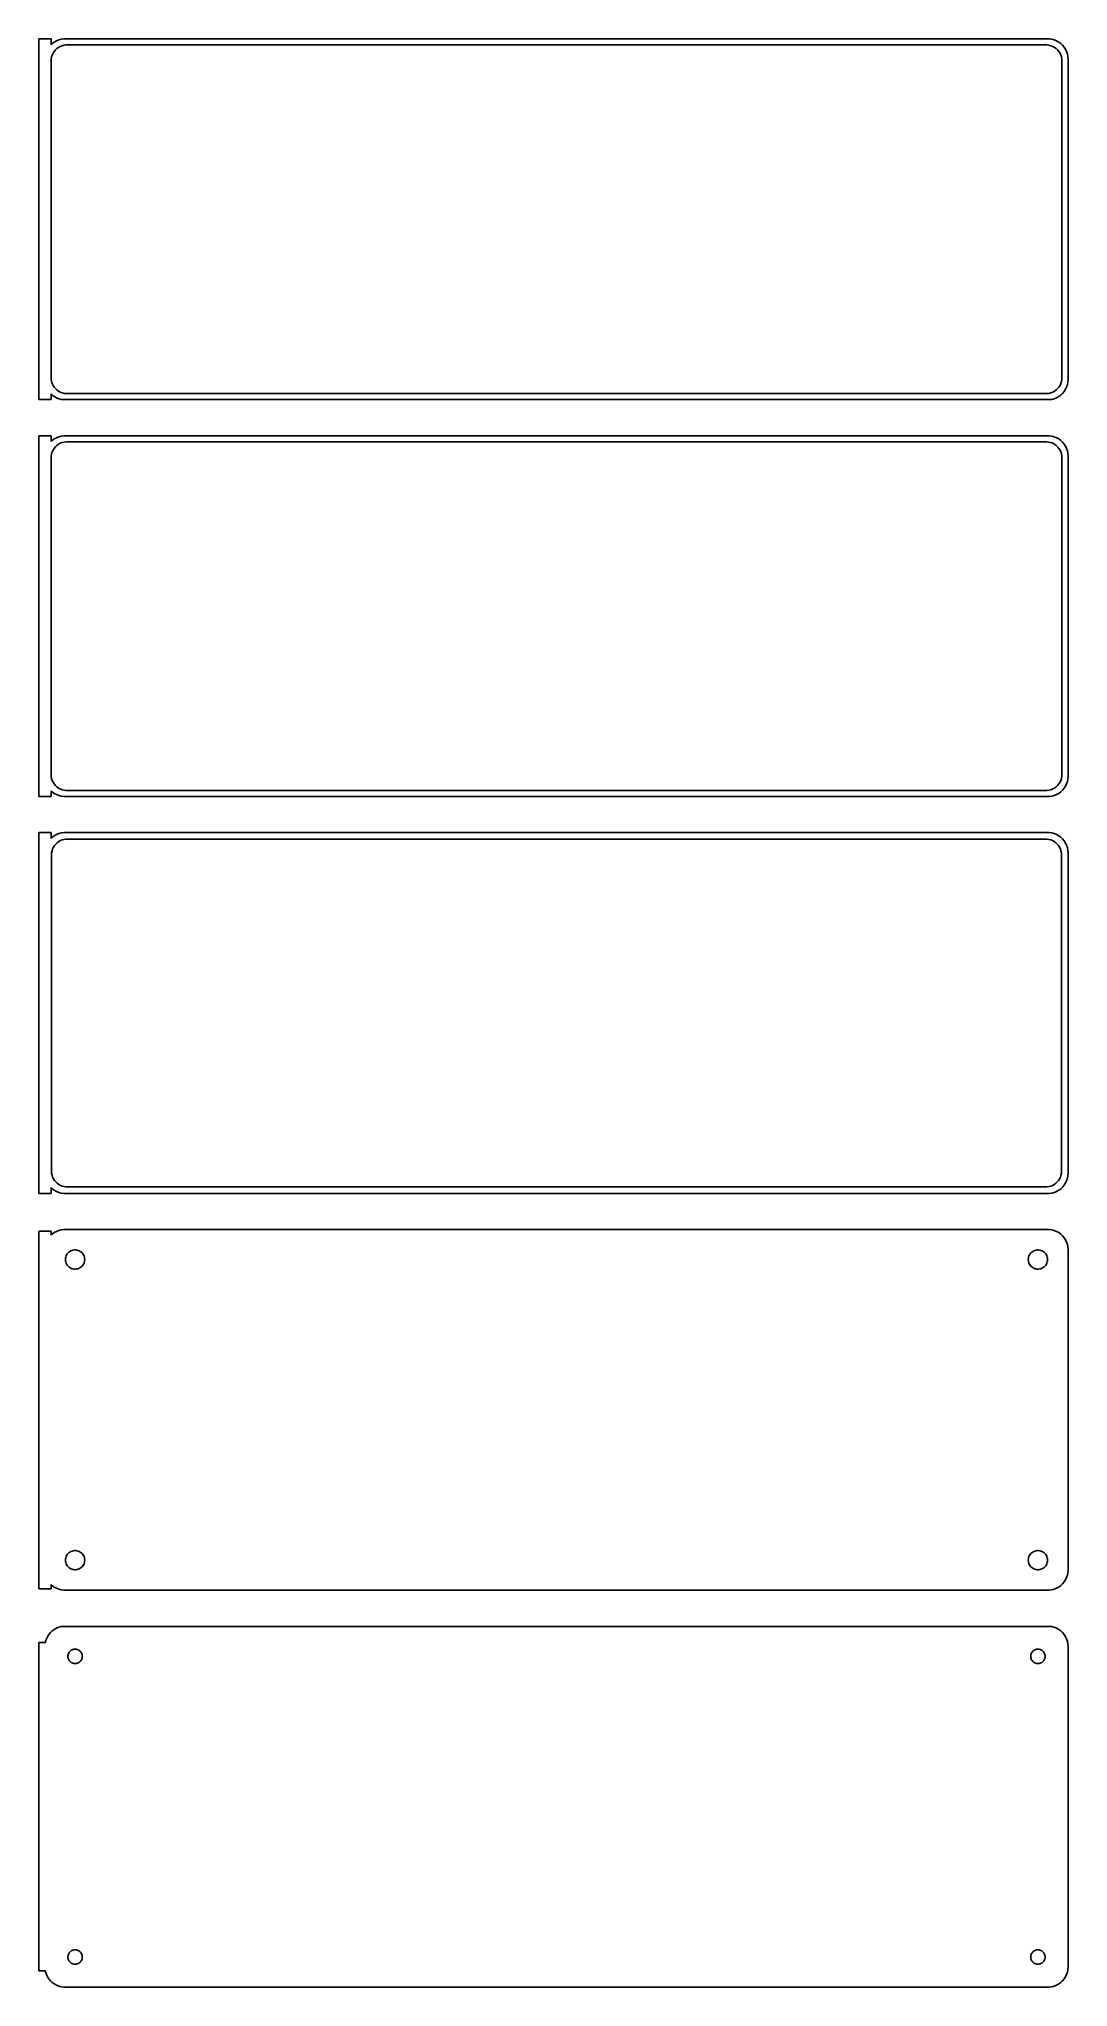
# Model space of a CAD drawing. Header units: metres. Extents: x -129 to 128, y 351 to 837.
import ezdxf

# ---------------------------------------------------------------- set-up
doc = ezdxf.new("R2010")
doc.units = ezdxf.units.M

msp = doc.modelspace()

# ---------------------------------------------------------------- linework, layer by layer
for p, q in [((-126, 836.99), (-129, 836.99)), ((-129, 836.99), (-129, 747.01)), ((-126, 835.559), (-126, 836.99)), ((-125.179, 836.222), (-125.687, 835.853)), ((-124.629, 836.524), (-125.179, 836.222)), ((-124.045, 836.755), (-124.629, 836.524)), ((-123.437, 836.911), (-124.045, 836.755)), ((-122.814, 836.99), (-123.437, 836.911)), ((122.814, 836.99), (-122.814, 836.99)), ((123.437, 836.911), (122.814, 836.99)), ((124.045, 836.755), (123.437, 836.911)), ((124.629, 836.524), (124.045, 836.755)), ((125.179, 836.222), (124.629, 836.524)), ((125.687, 835.853), (125.179, 836.222)), ((-125.687, 835.853), (-126, 835.559)), ((-126, 831.5), (-125.968, 832.001)), ((-126, 752.5), (-126, 831.5)), ((-125.968, 832.001), (-125.874, 832.495)), ((-125.874, 832.495), (-125.719, 832.972)), ((-125.719, 832.972), (-125.505, 833.427)), ((-125.505, 833.427), (-125.236, 833.851)), ((-125.236, 833.851), (-124.916, 834.238)), ((-124.916, 834.238), (-124.55, 834.582)), ((-124.55, 834.582), (-124.143, 834.877)), ((-124.143, 834.877), (-123.703, 835.119)), ((-123.703, 835.119), (-123.236, 835.304)), ((-123.236, 835.304), (-122.75, 835.429)), ((-122.75, 835.429), (-122.251, 835.492)), ((-122.251, 835.492), (122.251, 835.492)), ((122.251, 835.492), (122.75, 835.429)), ((122.75, 835.429), (123.236, 835.304)), ((123.236, 835.304), (123.703, 835.119)), ((123.703, 835.119), (124.143, 834.877)), ((124.143, 834.877), (124.55, 834.582)), ((124.55, 834.582), (124.916, 834.238)), ((124.916, 834.238), (125.236, 833.851)), ((125.236, 833.851), (125.505, 833.427)), ((125.505, 833.427), (125.719, 832.972)), ((126.145, 835.423), (125.687, 835.853)), ((125.719, 832.972), (125.874, 832.495)), ((125.874, 832.495), (125.968, 832.001)), ((125.968, 832.001), (126, 831.5)), ((126, 831.5), (126, 752.5)), ((126.545, 834.939), (126.145, 835.423)), ((126.882, 834.409), (126.545, 834.939)), ((127.149, 833.841), (126.882, 834.409)), ((127.343, 833.243), (127.149, 833.841)), ((127.461, 832.627), (127.343, 833.243)), ((127.5, 832), (127.461, 832.627)), ((127.5, 752), (127.5, 832)), ((-125.968, 751.999), (-126, 752.5)), ((-126, 748.441), (-125.687, 748.147)), ((-126, 747.01), (-126, 748.441)), ((-125.874, 751.505), (-125.968, 751.999)), ((-125.719, 751.028), (-125.874, 751.505)), ((-125.505, 750.573), (-125.719, 751.028)), ((-125.236, 750.149), (-125.505, 750.573)), ((-124.916, 749.762), (-125.236, 750.149)), ((-124.55, 749.418), (-124.916, 749.762)), ((-124.143, 749.123), (-124.55, 749.418)), ((-123.703, 748.881), (-124.143, 749.123)), ((-123.236, 748.696), (-123.703, 748.881)), ((-122.75, 748.571), (-123.236, 748.696)), ((-122.251, 748.508), (-122.75, 748.571)), ((122.251, 748.508), (-122.251, 748.508)), ((122.75, 748.571), (122.251, 748.508)), ((123.236, 748.696), (122.75, 748.571)), ((123.703, 748.881), (123.236, 748.696)), ((124.143, 749.123), (123.703, 748.881)), ((124.55, 749.418), (124.143, 749.123)), ((124.916, 749.762), (124.55, 749.418)), ((125.236, 750.149), (124.916, 749.762)), ((125.505, 750.573), (125.236, 750.149)), ((125.719, 751.028), (125.505, 750.573)), ((125.687, 748.147), (126.145, 748.577)), ((125.874, 751.505), (125.719, 751.028)), ((125.968, 751.999), (125.874, 751.505)), ((126, 752.5), (125.968, 751.999)), ((126.145, 748.577), (126.545, 749.061)), ((126.545, 749.061), (126.882, 749.591)), ((126.882, 749.591), (127.149, 750.159)), ((127.149, 750.159), (127.343, 750.757)), ((127.343, 750.757), (127.461, 751.373)), ((127.461, 751.373), (127.5, 752)), ((-129, 747.01), (-126, 747.01)), ((-125.687, 748.147), (-125.179, 747.778)), ((-125.179, 747.778), (-124.629, 747.476)), ((-124.629, 747.476), (-124.045, 747.245)), ((-124.045, 747.245), (-123.437, 747.089)), ((-123.437, 747.089), (-122.814, 747.01)), ((-122.814, 747.01), (122.814, 747.01)), ((122.814, 747.01), (123.437, 747.089)), ((123.437, 747.089), (124.045, 747.245)), ((124.045, 747.245), (124.629, 747.476)), ((124.629, 747.476), (125.179, 747.778)), ((125.179, 747.778), (125.687, 748.147)), ((-126, 737.99), (-129, 737.99)), ((-129, 737.99), (-129, 648.01)), ((-126, 736.559), (-126, 737.99)), ((-125.687, 736.853), (-126, 736.559)), ((-125.874, 733.495), (-125.719, 733.972)), ((-125.719, 733.972), (-125.505, 734.427)), ((-125.179, 737.222), (-125.687, 736.853)), ((-125.505, 734.427), (-125.236, 734.851)), ((-125.236, 734.851), (-124.916, 735.238)), ((-124.629, 737.524), (-125.179, 737.222)), ((-124.916, 735.238), (-124.55, 735.582)), ((-124.045, 737.755), (-124.629, 737.524)), ((-124.55, 735.582), (-124.143, 735.877)), ((-124.143, 735.877), (-123.703, 736.119)), ((-123.437, 737.911), (-124.045, 737.755)), ((-123.703, 736.119), (-123.236, 736.304)), ((-122.814, 737.99), (-123.437, 737.911)), ((-123.236, 736.304), (-122.75, 736.429)), ((122.814, 737.99), (-122.814, 737.99)), ((-122.75, 736.429), (-122.251, 736.492)), ((-122.251, 736.492), (122.251, 736.492)), ((122.251, 736.492), (122.75, 736.429)), ((122.75, 736.429), (123.236, 736.304)), ((123.437, 737.911), (122.814, 737.99)), ((123.236, 736.304), (123.703, 736.119)), ((124.045, 737.755), (123.437, 737.911)), ((123.703, 736.119), (124.143, 735.877)), ((124.629, 737.524), (124.045, 737.755)), ((124.143, 735.877), (124.55, 735.582)), ((124.55, 735.582), (124.916, 735.238)), ((125.179, 737.222), (124.629, 737.524)), ((124.916, 735.238), (125.236, 734.851)), ((125.687, 736.853), (125.179, 737.222)), ((125.236, 734.851), (125.505, 734.427)), ((125.505, 734.427), (125.719, 733.972)), ((126.145, 736.423), (125.687, 736.853)), ((125.719, 733.972), (125.874, 733.495)), ((126.545, 735.939), (126.145, 736.423)), ((126.882, 735.409), (126.545, 735.939)), ((127.149, 734.841), (126.882, 735.409)), ((127.343, 734.243), (127.149, 734.841)), ((127.461, 733.627), (127.343, 734.243)), ((-126, 732.5), (-125.968, 733.001)), ((-126, 653.5), (-126, 732.5)), ((-125.968, 733.001), (-125.874, 733.495)), ((125.874, 733.495), (125.968, 733.001)), ((125.968, 733.001), (126, 732.5)), ((126, 732.5), (126, 653.5)), ((127.5, 733), (127.461, 733.627)), ((127.5, 653), (127.5, 733)), ((-125.968, 652.999), (-126, 653.5)), ((-125.874, 652.505), (-125.968, 652.999)), ((-125.719, 652.028), (-125.874, 652.505)), ((-125.505, 651.573), (-125.719, 652.028)), ((-125.236, 651.149), (-125.505, 651.573)), ((125.505, 651.573), (125.236, 651.149)), ((125.719, 652.028), (125.505, 651.573)), ((125.874, 652.505), (125.719, 652.028)), ((125.968, 652.999), (125.874, 652.505)), ((126, 653.5), (125.968, 652.999)), ((127.149, 651.159), (127.343, 651.757)), ((127.343, 651.757), (127.461, 652.373)), ((127.461, 652.373), (127.5, 653)), ((-129, 648.01), (-126, 648.01)), ((-126, 649.441), (-125.687, 649.147)), ((-126, 648.01), (-126, 649.441)), ((-125.687, 649.147), (-125.179, 648.778)), ((-124.916, 650.762), (-125.236, 651.149)), ((-125.179, 648.778), (-124.629, 648.476)), ((-124.55, 650.418), (-124.916, 650.762)), ((-124.629, 648.476), (-124.045, 648.245)), ((-124.143, 650.123), (-124.55, 650.418)), ((-123.703, 649.881), (-124.143, 650.123)), ((-124.045, 648.245), (-123.437, 648.089)), ((-123.236, 649.696), (-123.703, 649.881)), ((-123.437, 648.089), (-122.814, 648.01)), ((-122.75, 649.571), (-123.236, 649.696)), ((-122.814, 648.01), (122.814, 648.01)), ((-122.251, 649.508), (-122.75, 649.571)), ((122.251, 649.508), (-122.251, 649.508)), ((122.75, 649.571), (122.251, 649.508)), ((123.236, 649.696), (122.75, 649.571)), ((122.814, 648.01), (123.437, 648.089)), ((123.703, 649.881), (123.236, 649.696)), ((123.437, 648.089), (124.045, 648.245)), ((124.143, 650.123), (123.703, 649.881)), ((124.045, 648.245), (124.629, 648.476)), ((124.55, 650.418), (124.143, 650.123)), ((124.916, 650.762), (124.55, 650.418)), ((124.629, 648.476), (125.179, 648.778)), ((125.236, 651.149), (124.916, 650.762)), ((125.179, 648.778), (125.687, 649.147)), ((125.687, 649.147), (126.145, 649.577)), ((126.145, 649.577), (126.545, 650.061)), ((126.545, 650.061), (126.882, 650.591)), ((126.882, 650.591), (127.149, 651.159)), ((-126, 638.99), (-129, 638.99)), ((-129, 638.99), (-129, 549.01)), ((-126, 637.559), (-126, 638.99)), ((-125.687, 637.853), (-126, 637.559)), ((-125.179, 638.222), (-125.687, 637.853)), ((-124.629, 638.524), (-125.179, 638.222)), ((-124.045, 638.755), (-124.629, 638.524)), ((-124.469, 636.484), (-124.075, 636.77)), ((-124.075, 636.77), (-123.649, 637.004)), ((-123.437, 638.911), (-124.045, 638.755)), ((-123.649, 637.004), (-123.197, 637.183)), ((-122.814, 638.99), (-123.437, 638.911)), ((-123.197, 637.183), (-122.726, 637.304)), ((122.814, 638.99), (-122.814, 638.99)), ((-122.726, 637.304), (-122.243, 637.365)), ((-122.243, 637.365), (122.243, 637.365)), ((122.243, 637.365), (122.726, 637.304)), ((122.726, 637.304), (123.197, 637.183)), ((123.437, 638.911), (122.814, 638.99)), ((123.197, 637.183), (123.649, 637.004)), ((124.045, 638.755), (123.437, 638.911)), ((123.649, 637.004), (124.075, 636.77)), ((124.629, 638.524), (124.045, 638.755)), ((124.075, 636.77), (124.469, 636.484)), ((125.179, 638.222), (124.629, 638.524)), ((125.687, 637.853), (125.179, 638.222)), ((126.145, 637.423), (125.687, 637.853)), ((126.545, 636.939), (126.145, 637.423)), ((126.882, 636.409), (126.545, 636.939)), ((-125.873, 633.5), (-125.842, 633.985)), ((-125.873, 554.5), (-125.873, 633.5)), ((-125.842, 633.985), (-125.751, 634.463)), ((-125.751, 634.463), (-125.601, 634.926)), ((-125.601, 634.926), (-125.394, 635.366)), ((-125.394, 635.366), (-125.133, 635.776)), ((-125.133, 635.776), (-124.823, 636.151)), ((-124.823, 636.151), (-124.469, 636.484)), ((124.469, 636.484), (124.823, 636.151)), ((124.823, 636.151), (125.133, 635.776)), ((125.133, 635.776), (125.394, 635.366)), ((125.394, 635.366), (125.601, 634.926)), ((125.601, 634.926), (125.751, 634.463)), ((125.751, 634.463), (125.842, 633.985)), ((125.842, 633.985), (125.873, 633.5)), ((125.873, 633.5), (125.873, 554.5)), ((127.149, 635.841), (126.882, 636.409)), ((127.343, 635.243), (127.149, 635.841)), ((127.461, 634.627), (127.343, 635.243)), ((127.5, 634), (127.461, 634.627)), ((127.5, 554), (127.5, 634)), ((-125.842, 554.015), (-125.873, 554.5)), ((125.873, 554.5), (125.842, 554.015)), ((-126, 550.441), (-125.687, 550.147)), ((-126, 549.01), (-126, 550.441)), ((-125.751, 553.537), (-125.842, 554.015)), ((-125.601, 553.074), (-125.751, 553.537)), ((-125.687, 550.147), (-125.179, 549.778)), ((-125.394, 552.634), (-125.601, 553.074)), ((-125.133, 552.224), (-125.394, 552.634)), ((-125.179, 549.778), (-124.629, 549.476)), ((-124.823, 551.849), (-125.133, 552.224)), ((-124.469, 551.516), (-124.823, 551.849)), ((-124.629, 549.476), (-124.045, 549.245)), ((-124.075, 551.23), (-124.469, 551.516)), ((-123.649, 550.996), (-124.075, 551.23)), ((-124.045, 549.245), (-123.437, 549.089)), ((-123.197, 550.817), (-123.649, 550.996)), ((-122.726, 550.696), (-123.197, 550.817)), ((-122.243, 550.635), (-122.726, 550.696)), ((122.243, 550.635), (-122.243, 550.635)), ((122.726, 550.696), (122.243, 550.635)), ((123.197, 550.817), (122.726, 550.696)), ((123.649, 550.996), (123.197, 550.817)), ((123.437, 549.089), (124.045, 549.245)), ((124.075, 551.23), (123.649, 550.996)), ((124.045, 549.245), (124.629, 549.476)), ((124.469, 551.516), (124.075, 551.23)), ((124.823, 551.849), (124.469, 551.516)), ((124.629, 549.476), (125.179, 549.778)), ((125.133, 552.224), (124.823, 551.849)), ((125.394, 552.634), (125.133, 552.224)), ((125.179, 549.778), (125.687, 550.147)), ((125.601, 553.074), (125.394, 552.634)), ((125.751, 553.537), (125.601, 553.074)), ((125.687, 550.147), (126.145, 550.577)), ((125.842, 554.015), (125.751, 553.537)), ((126.145, 550.577), (126.545, 551.061)), ((126.545, 551.061), (126.882, 551.591)), ((126.882, 551.591), (127.149, 552.159)), ((127.149, 552.159), (127.343, 552.757)), ((127.343, 552.757), (127.461, 553.373)), ((127.461, 553.373), (127.5, 554)), ((-129, 549.01), (-126, 549.01)), ((-123.437, 549.089), (-122.814, 549.01)), ((-122.814, 549.01), (122.814, 549.01)), ((122.814, 549.01), (123.437, 549.089)), ((-126, 539.615), (-129, 539.615)), ((-129, 539.615), (-129, 450.385)), ((-126, 538.559), (-126, 539.615)), ((-124.629, 539.524), (-125.179, 539.222)), ((-124.045, 539.755), (-124.629, 539.524)), ((-123.437, 539.911), (-124.045, 539.755)), ((-122.814, 539.99), (-123.437, 539.911)), ((122.814, 539.99), (-122.814, 539.99)), ((123.437, 539.911), (122.814, 539.99)), ((124.045, 539.755), (123.437, 539.911)), ((124.629, 539.524), (124.045, 539.755)), ((125.179, 539.222), (124.629, 539.524)), ((-125.687, 538.853), (-126, 538.559)), ((-125.179, 539.222), (-125.687, 538.853)), ((-121.286, 534.526), (-121.022, 534.672)), ((-121.022, 534.672), (-120.742, 534.783)), ((-120.742, 534.783), (-120.45, 534.857)), ((-120.45, 534.857), (-120.151, 534.895)), ((-120.151, 534.895), (-119.849, 534.895)), ((-119.849, 534.895), (-119.55, 534.857)), ((-119.55, 534.857), (-119.258, 534.783)), ((-119.258, 534.783), (-118.978, 534.672)), ((-118.978, 534.672), (-118.714, 534.526)), ((118.714, 534.526), (118.978, 534.672)), ((118.978, 534.672), (119.258, 534.783)), ((119.258, 534.783), (119.55, 534.857)), ((119.55, 534.857), (119.849, 534.895)), ((119.849, 534.895), (120.151, 534.895)), ((120.151, 534.895), (120.45, 534.857)), ((120.45, 534.857), (120.742, 534.783)), ((120.742, 534.783), (121.022, 534.672)), ((121.022, 534.672), (121.286, 534.526)), ((125.687, 538.853), (125.179, 539.222)), ((126.145, 538.423), (125.687, 538.853)), ((126.545, 537.939), (126.145, 538.423)), ((126.882, 537.409), (126.545, 537.939)), ((127.149, 536.841), (126.882, 537.409)), ((127.343, 536.243), (127.149, 536.841)), ((127.461, 535.627), (127.343, 536.243)), ((127.5, 535), (127.461, 535.627)), ((127.5, 455), (127.5, 535)), ((-122.4, 532.5), (-122.381, 532.801)), ((-122.381, 532.199), (-122.4, 532.5)), ((-122.381, 532.801), (-122.325, 533.097)), ((-122.325, 531.903), (-122.381, 532.199)), ((-122.325, 533.097), (-122.231, 533.383)), ((-122.231, 531.617), (-122.325, 531.903)), ((-122.231, 533.383), (-122.103, 533.656)), ((-122.103, 531.344), (-122.231, 531.617)), ((-122.103, 533.656), (-121.942, 533.911)), ((-121.942, 531.089), (-122.103, 531.344)), ((-121.942, 533.911), (-121.75, 534.143)), ((-121.75, 530.857), (-121.942, 531.089)), ((-121.75, 534.143), (-121.53, 534.349)), ((-121.53, 530.651), (-121.75, 530.857)), ((-121.53, 534.349), (-121.286, 534.526)), ((-121.286, 530.474), (-121.53, 530.651)), ((-121.022, 530.328), (-121.286, 530.474)), ((-120.742, 530.217), (-121.022, 530.328)), ((-120.45, 530.143), (-120.742, 530.217)), ((-120.151, 530.105), (-120.45, 530.143)), ((-119.849, 530.105), (-120.151, 530.105)), ((-119.55, 530.143), (-119.849, 530.105)), ((-119.258, 530.217), (-119.55, 530.143)), ((-118.978, 530.328), (-119.258, 530.217)), ((-118.714, 530.474), (-118.978, 530.328)), ((-118.714, 534.526), (-118.47, 534.349)), ((-118.47, 530.651), (-118.714, 530.474)), ((-118.47, 534.349), (-118.25, 534.143)), ((-118.25, 530.857), (-118.47, 530.651)), ((-118.25, 534.143), (-118.058, 533.911)), ((-118.058, 531.089), (-118.25, 530.857)), ((-118.058, 533.911), (-117.897, 533.656)), ((-117.897, 531.344), (-118.058, 531.089)), ((-117.897, 533.656), (-117.769, 533.383)), ((-117.769, 531.617), (-117.897, 531.344)), ((-117.769, 533.383), (-117.675, 533.097)), ((-117.675, 531.903), (-117.769, 531.617)), ((-117.675, 533.097), (-117.619, 532.801)), ((-117.619, 532.199), (-117.675, 531.903)), ((-117.619, 532.801), (-117.6, 532.5)), ((-117.6, 532.5), (-117.619, 532.199)), ((117.6, 532.5), (117.619, 532.801)), ((117.619, 532.199), (117.6, 532.5)), ((117.619, 532.801), (117.675, 533.097)), ((117.675, 531.903), (117.619, 532.199)), ((117.675, 533.097), (117.769, 533.383)), ((117.769, 531.617), (117.675, 531.903)), ((117.769, 533.383), (117.897, 533.656)), ((117.897, 531.344), (117.769, 531.617)), ((117.897, 533.656), (118.058, 533.911)), ((118.058, 531.089), (117.897, 531.344)), ((118.058, 533.911), (118.25, 534.143)), ((118.25, 530.857), (118.058, 531.089)), ((118.25, 534.143), (118.47, 534.349)), ((118.47, 530.651), (118.25, 530.857)), ((118.47, 534.349), (118.714, 534.526)), ((118.714, 530.474), (118.47, 530.651)), ((118.978, 530.328), (118.714, 530.474)), ((119.258, 530.217), (118.978, 530.328)), ((119.55, 530.143), (119.258, 530.217)), ((119.849, 530.105), (119.55, 530.143)), ((120.151, 530.105), (119.849, 530.105)), ((120.45, 530.143), (120.151, 530.105)), ((120.742, 530.217), (120.45, 530.143)), ((121.022, 530.328), (120.742, 530.217)), ((121.286, 530.474), (121.022, 530.328)), ((121.286, 534.526), (121.53, 534.349)), ((121.53, 530.651), (121.286, 530.474)), ((121.53, 534.349), (121.75, 534.143)), ((121.75, 530.857), (121.53, 530.651)), ((121.75, 534.143), (121.942, 533.911)), ((121.942, 531.089), (121.75, 530.857)), ((121.942, 533.911), (122.103, 533.656)), ((122.103, 531.344), (121.942, 531.089)), ((122.103, 533.656), (122.231, 533.383)), ((122.231, 531.617), (122.103, 531.344)), ((122.231, 533.383), (122.325, 533.097)), ((122.325, 531.903), (122.231, 531.617)), ((122.325, 533.097), (122.381, 532.801)), ((122.381, 532.199), (122.325, 531.903)), ((122.381, 532.801), (122.4, 532.5)), ((122.4, 532.5), (122.381, 532.199)), ((-122.4, 457.5), (-122.381, 457.801)), ((-122.381, 457.199), (-122.4, 457.5)), ((-122.381, 457.801), (-122.325, 458.097)), ((-122.325, 456.903), (-122.381, 457.199)), ((-122.325, 458.097), (-122.231, 458.383)), ((-122.231, 456.617), (-122.325, 456.903)), ((-122.231, 458.383), (-122.103, 458.656)), ((-122.103, 458.656), (-121.942, 458.911)), ((-121.942, 458.911), (-121.75, 459.143)), ((-121.75, 459.143), (-121.53, 459.349)), ((-121.53, 459.349), (-121.286, 459.526)), ((-121.286, 459.526), (-121.022, 459.672)), ((-121.022, 459.672), (-120.742, 459.783)), ((-120.742, 459.783), (-120.45, 459.857)), ((-120.45, 459.857), (-120.151, 459.895)), ((-120.151, 459.895), (-119.849, 459.895)), ((-119.849, 459.895), (-119.55, 459.857)), ((-119.55, 459.857), (-119.258, 459.783)), ((-119.258, 459.783), (-118.978, 459.672)), ((-118.978, 459.672), (-118.714, 459.526)), ((-118.714, 459.526), (-118.47, 459.349)), ((-118.47, 459.349), (-118.25, 459.143)), ((-118.25, 459.143), (-118.058, 458.911)), ((-118.058, 458.911), (-117.897, 458.656)), ((-117.897, 458.656), (-117.769, 458.383)), ((-117.769, 458.383), (-117.675, 458.097)), ((-117.675, 456.903), (-117.769, 456.617)), ((-117.675, 458.097), (-117.619, 457.801)), ((-117.619, 457.199), (-117.675, 456.903)), ((-117.619, 457.801), (-117.6, 457.5)), ((-117.6, 457.5), (-117.619, 457.199)), ((117.6, 457.5), (117.619, 457.801)), ((117.619, 457.199), (117.6, 457.5)), ((117.619, 457.801), (117.675, 458.097)), ((117.675, 456.903), (117.619, 457.199)), ((117.675, 458.097), (117.769, 458.383)), ((117.769, 456.617), (117.675, 456.903)), ((117.769, 458.383), (117.897, 458.656)), ((117.897, 458.656), (118.058, 458.911)), ((118.058, 458.911), (118.25, 459.143)), ((118.25, 459.143), (118.47, 459.349)), ((118.47, 459.349), (118.714, 459.526)), ((118.714, 459.526), (118.978, 459.672)), ((118.978, 459.672), (119.258, 459.783)), ((119.258, 459.783), (119.55, 459.857)), ((119.55, 459.857), (119.849, 459.895)), ((119.849, 459.895), (120.151, 459.895)), ((120.151, 459.895), (120.45, 459.857)), ((120.45, 459.857), (120.742, 459.783)), ((120.742, 459.783), (121.022, 459.672)), ((121.022, 459.672), (121.286, 459.526)), ((121.286, 459.526), (121.53, 459.349)), ((121.53, 459.349), (121.75, 459.143)), ((121.75, 459.143), (121.942, 458.911)), ((121.942, 458.911), (122.103, 458.656)), ((122.103, 458.656), (122.231, 458.383)), ((122.231, 458.383), (122.325, 458.097)), ((122.325, 456.903), (122.231, 456.617)), ((122.325, 458.097), (122.381, 457.801)), ((122.381, 457.199), (122.325, 456.903)), ((122.381, 457.801), (122.4, 457.5)), ((122.4, 457.5), (122.381, 457.199)), ((-122.103, 456.344), (-122.231, 456.617)), ((-121.942, 456.089), (-122.103, 456.344)), ((-121.75, 455.857), (-121.942, 456.089)), ((-121.53, 455.651), (-121.75, 455.857)), ((-121.286, 455.474), (-121.53, 455.651)), ((-121.022, 455.328), (-121.286, 455.474)), ((-120.742, 455.217), (-121.022, 455.328)), ((-120.45, 455.143), (-120.742, 455.217)), ((-120.151, 455.105), (-120.45, 455.143)), ((-119.849, 455.105), (-120.151, 455.105)), ((-119.55, 455.143), (-119.849, 455.105)), ((-119.258, 455.217), (-119.55, 455.143)), ((-118.978, 455.328), (-119.258, 455.217)), ((-118.714, 455.474), (-118.978, 455.328)), ((-118.47, 455.651), (-118.714, 455.474)), ((-118.25, 455.857), (-118.47, 455.651)), ((-118.058, 456.089), (-118.25, 455.857)), ((-117.897, 456.344), (-118.058, 456.089)), ((-117.769, 456.617), (-117.897, 456.344)), ((117.897, 456.344), (117.769, 456.617)), ((118.058, 456.089), (117.897, 456.344)), ((118.25, 455.857), (118.058, 456.089)), ((118.47, 455.651), (118.25, 455.857)), ((118.714, 455.474), (118.47, 455.651)), ((118.978, 455.328), (118.714, 455.474)), ((119.258, 455.217), (118.978, 455.328)), ((119.55, 455.143), (119.258, 455.217)), ((119.849, 455.105), (119.55, 455.143)), ((120.151, 455.105), (119.849, 455.105)), ((120.45, 455.143), (120.151, 455.105)), ((120.742, 455.217), (120.45, 455.143)), ((121.022, 455.328), (120.742, 455.217)), ((121.286, 455.474), (121.022, 455.328)), ((121.53, 455.651), (121.286, 455.474)), ((121.75, 455.857), (121.53, 455.651)), ((121.942, 456.089), (121.75, 455.857)), ((122.103, 456.344), (121.942, 456.089)), ((122.231, 456.617), (122.103, 456.344)), ((126.145, 451.577), (126.545, 452.061)), ((126.545, 452.061), (126.882, 452.591)), ((126.882, 452.591), (127.149, 453.159)), ((127.149, 453.159), (127.343, 453.757)), ((127.343, 453.757), (127.461, 454.373)), ((127.461, 454.373), (127.5, 455)), ((-129, 450.385), (-126, 450.385)), ((-126, 450.385), (-126, 451.441)), ((-126, 451.441), (-125.687, 451.147)), ((-125.687, 451.147), (-125.179, 450.778)), ((-125.179, 450.778), (-124.629, 450.476)), ((-124.629, 450.476), (-124.045, 450.245)), ((-124.045, 450.245), (-123.437, 450.089)), ((-123.437, 450.089), (-122.814, 450.01)), ((-122.814, 450.01), (122.814, 450.01)), ((122.814, 450.01), (123.437, 450.089)), ((123.437, 450.089), (124.045, 450.245)), ((124.045, 450.245), (124.629, 450.476)), ((124.629, 450.476), (125.179, 450.778)), ((125.179, 450.778), (125.687, 451.147)), ((125.687, 451.147), (126.145, 451.577)), ((-127.149, 437.841), (-127.343, 437.243)), ((-126.882, 438.409), (-127.149, 437.841)), ((-126.545, 438.939), (-126.882, 438.409)), ((-126.145, 439.423), (-126.545, 438.939)), ((-125.687, 439.853), (-126.145, 439.423)), ((-125.179, 440.222), (-125.687, 439.853)), ((-124.629, 440.524), (-125.179, 440.222)), ((-124.045, 440.755), (-124.629, 440.524)), ((-123.437, 440.911), (-124.045, 440.755)), ((-122.814, 440.99), (-123.437, 440.911)), ((122.814, 440.99), (-122.814, 440.99)), ((123.437, 440.911), (122.814, 440.99)), ((124.045, 440.755), (123.437, 440.911)), ((124.629, 440.524), (124.045, 440.755)), ((125.179, 440.222), (124.629, 440.524)), ((125.687, 439.853), (125.179, 440.222)), ((126.145, 439.423), (125.687, 439.853)), ((126.545, 438.939), (126.145, 439.423)), ((126.882, 438.409), (126.545, 438.939)), ((127.149, 437.841), (126.882, 438.409)), ((127.343, 437.243), (127.149, 437.841)), ((-127.4, 436.944), (-129, 436.944)), ((-129, 436.944), (-129, 355.056)), ((-127.343, 437.243), (-127.4, 436.944)), ((-121.8, 433.5), (-121.786, 433.726)), ((-121.786, 433.274), (-121.8, 433.5)), ((-121.786, 433.726), (-121.743, 433.948)), ((-121.743, 433.052), (-121.786, 433.274)), ((-121.743, 433.948), (-121.674, 434.163)), ((-121.674, 432.837), (-121.743, 433.052)), ((-121.674, 434.163), (-121.577, 434.367)), ((-121.577, 432.633), (-121.674, 432.837)), ((-121.577, 434.367), (-121.456, 434.558)), ((-121.456, 432.442), (-121.577, 432.633)), ((-121.456, 434.558), (-121.312, 434.732)), ((-121.312, 434.732), (-121.147, 434.887)), ((-121.147, 434.887), (-120.964, 435.02)), ((-120.964, 435.02), (-120.766, 435.129)), ((-120.766, 435.129), (-120.556, 435.212)), ((-120.556, 435.212), (-120.337, 435.268)), ((-120.337, 435.268), (-120.113, 435.296)), ((-120.113, 435.296), (-119.887, 435.296)), ((-119.887, 435.296), (-119.663, 435.268)), ((-119.663, 435.268), (-119.444, 435.212)), ((-119.444, 435.212), (-119.234, 435.129)), ((-119.234, 435.129), (-119.036, 435.02)), ((-119.036, 435.02), (-118.853, 434.887)), ((-118.853, 434.887), (-118.688, 434.732)), ((-118.688, 434.732), (-118.544, 434.558)), ((-118.544, 434.558), (-118.423, 434.367)), ((-118.423, 432.633), (-118.544, 432.442)), ((-118.423, 434.367), (-118.326, 434.163)), ((-118.326, 432.837), (-118.423, 432.633)), ((-118.326, 434.163), (-118.257, 433.948)), ((-118.257, 433.052), (-118.326, 432.837)), ((-118.257, 433.948), (-118.214, 433.726)), ((-118.214, 433.274), (-118.257, 433.052)), ((-118.214, 433.726), (-118.2, 433.5)), ((-118.2, 433.5), (-118.214, 433.274)), ((118.2, 433.5), (118.214, 433.726)), ((118.214, 433.274), (118.2, 433.5)), ((118.214, 433.726), (118.257, 433.948)), ((118.257, 433.052), (118.214, 433.274)), ((118.257, 433.948), (118.326, 434.163)), ((118.326, 432.837), (118.257, 433.052)), ((118.326, 434.163), (118.423, 434.367)), ((118.423, 432.633), (118.326, 432.837)), ((118.423, 434.367), (118.544, 434.558)), ((118.544, 432.442), (118.423, 432.633)), ((118.544, 434.558), (118.688, 434.732)), ((118.688, 434.732), (118.853, 434.887)), ((118.853, 434.887), (119.036, 435.02)), ((119.036, 435.02), (119.234, 435.129)), ((119.234, 435.129), (119.444, 435.212)), ((119.444, 435.212), (119.663, 435.268)), ((119.663, 435.268), (119.887, 435.296)), ((119.887, 435.296), (120.113, 435.296)), ((120.113, 435.296), (120.337, 435.268)), ((120.337, 435.268), (120.556, 435.212)), ((120.556, 435.212), (120.766, 435.129)), ((120.766, 435.129), (120.964, 435.02)), ((120.964, 435.02), (121.147, 434.887)), ((121.147, 434.887), (121.312, 434.732)), ((121.312, 434.732), (121.456, 434.558)), ((121.456, 434.558), (121.577, 434.367)), ((121.577, 432.633), (121.456, 432.442)), ((121.577, 434.367), (121.674, 434.163)), ((121.674, 432.837), (121.577, 432.633)), ((121.674, 434.163), (121.743, 433.948)), ((121.743, 433.052), (121.674, 432.837)), ((121.743, 433.948), (121.786, 433.726)), ((121.786, 433.274), (121.743, 433.052)), ((121.786, 433.726), (121.8, 433.5)), ((121.8, 433.5), (121.786, 433.274)), ((127.461, 436.627), (127.343, 437.243)), ((127.5, 436), (127.461, 436.627)), ((127.5, 356), (127.5, 436)), ((-121.312, 432.268), (-121.456, 432.442)), ((-121.147, 432.113), (-121.312, 432.268)), ((-120.964, 431.98), (-121.147, 432.113)), ((-120.766, 431.871), (-120.964, 431.98)), ((-120.556, 431.788), (-120.766, 431.871)), ((-120.337, 431.732), (-120.556, 431.788)), ((-120.113, 431.704), (-120.337, 431.732)), ((-119.887, 431.704), (-120.113, 431.704)), ((-119.663, 431.732), (-119.887, 431.704)), ((-119.444, 431.788), (-119.663, 431.732)), ((-119.234, 431.871), (-119.444, 431.788)), ((-119.036, 431.98), (-119.234, 431.871)), ((-118.853, 432.113), (-119.036, 431.98)), ((-118.688, 432.268), (-118.853, 432.113)), ((-118.544, 432.442), (-118.688, 432.268)), ((118.688, 432.268), (118.544, 432.442)), ((118.853, 432.113), (118.688, 432.268)), ((119.036, 431.98), (118.853, 432.113)), ((119.234, 431.871), (119.036, 431.98)), ((119.444, 431.788), (119.234, 431.871)), ((119.663, 431.732), (119.444, 431.788)), ((119.887, 431.704), (119.663, 431.732)), ((120.113, 431.704), (119.887, 431.704)), ((120.337, 431.732), (120.113, 431.704)), ((120.556, 431.788), (120.337, 431.732)), ((120.766, 431.871), (120.556, 431.788)), ((120.964, 431.98), (120.766, 431.871)), ((121.147, 432.113), (120.964, 431.98)), ((121.312, 432.268), (121.147, 432.113)), ((121.456, 432.442), (121.312, 432.268)), ((-121.456, 359.558), (-121.312, 359.732)), ((-121.312, 359.732), (-121.147, 359.887)), ((-121.147, 359.887), (-120.964, 360.02)), ((-120.964, 360.02), (-120.766, 360.129)), ((-120.766, 360.129), (-120.556, 360.212)), ((-120.556, 360.212), (-120.337, 360.268)), ((-120.337, 360.268), (-120.113, 360.296)), ((-120.113, 360.296), (-119.887, 360.296)), ((-119.887, 360.296), (-119.663, 360.268)), ((-119.663, 360.268), (-119.444, 360.212)), ((-119.444, 360.212), (-119.234, 360.129)), ((-119.234, 360.129), (-119.036, 360.02)), ((-119.036, 360.02), (-118.853, 359.887)), ((-118.853, 359.887), (-118.688, 359.732)), ((-118.688, 359.732), (-118.544, 359.558)), ((118.544, 359.558), (118.688, 359.732)), ((118.688, 359.732), (118.853, 359.887)), ((118.853, 359.887), (119.036, 360.02)), ((119.036, 360.02), (119.234, 360.129)), ((119.234, 360.129), (119.444, 360.212)), ((119.444, 360.212), (119.663, 360.268)), ((119.663, 360.268), (119.887, 360.296)), ((119.887, 360.296), (120.113, 360.296)), ((120.113, 360.296), (120.337, 360.268)), ((120.337, 360.268), (120.556, 360.212)), ((120.556, 360.212), (120.766, 360.129)), ((120.766, 360.129), (120.964, 360.02)), ((120.964, 360.02), (121.147, 359.887)), ((121.147, 359.887), (121.312, 359.732)), ((121.312, 359.732), (121.456, 359.558)), ((-129, 355.056), (-127.4, 355.056)), ((-127.4, 355.056), (-127.343, 354.757)), ((-121.8, 358.5), (-121.786, 358.726)), ((-121.786, 358.274), (-121.8, 358.5)), ((-121.786, 358.726), (-121.743, 358.948)), ((-121.743, 358.052), (-121.786, 358.274)), ((-121.743, 358.948), (-121.674, 359.163)), ((-121.674, 357.837), (-121.743, 358.052)), ((-121.674, 359.163), (-121.577, 359.367)), ((-121.577, 357.633), (-121.674, 357.837)), ((-121.577, 359.367), (-121.456, 359.558)), ((-121.456, 357.442), (-121.577, 357.633)), ((-121.312, 357.268), (-121.456, 357.442)), ((-121.147, 357.113), (-121.312, 357.268)), ((-120.964, 356.98), (-121.147, 357.113)), ((-120.766, 356.871), (-120.964, 356.98)), ((-120.556, 356.788), (-120.766, 356.871)), ((-120.337, 356.732), (-120.556, 356.788)), ((-120.113, 356.704), (-120.337, 356.732)), ((-119.887, 356.704), (-120.113, 356.704)), ((-119.663, 356.732), (-119.887, 356.704)), ((-119.444, 356.788), (-119.663, 356.732)), ((-119.234, 356.871), (-119.444, 356.788)), ((-119.036, 356.98), (-119.234, 356.871)), ((-118.853, 357.113), (-119.036, 356.98)), ((-118.688, 357.268), (-118.853, 357.113)), ((-118.544, 357.442), (-118.688, 357.268)), ((-118.544, 359.558), (-118.423, 359.367)), ((-118.423, 357.633), (-118.544, 357.442)), ((-118.423, 359.367), (-118.326, 359.163)), ((-118.326, 357.837), (-118.423, 357.633)), ((-118.326, 359.163), (-118.257, 358.948)), ((-118.257, 358.052), (-118.326, 357.837)), ((-118.257, 358.948), (-118.214, 358.726)), ((-118.214, 358.274), (-118.257, 358.052)), ((-118.214, 358.726), (-118.2, 358.5)), ((-118.2, 358.5), (-118.214, 358.274)), ((118.2, 358.5), (118.214, 358.726)), ((118.214, 358.274), (118.2, 358.5)), ((118.214, 358.726), (118.257, 358.948)), ((118.257, 358.052), (118.214, 358.274)), ((118.257, 358.948), (118.326, 359.163)), ((118.326, 357.837), (118.257, 358.052)), ((118.326, 359.163), (118.423, 359.367)), ((118.423, 357.633), (118.326, 357.837)), ((118.423, 359.367), (118.544, 359.558)), ((118.544, 357.442), (118.423, 357.633)), ((118.688, 357.268), (118.544, 357.442)), ((118.853, 357.113), (118.688, 357.268)), ((119.036, 356.98), (118.853, 357.113)), ((119.234, 356.871), (119.036, 356.98)), ((119.444, 356.788), (119.234, 356.871)), ((119.663, 356.732), (119.444, 356.788)), ((119.887, 356.704), (119.663, 356.732)), ((120.113, 356.704), (119.887, 356.704)), ((120.337, 356.732), (120.113, 356.704)), ((120.556, 356.788), (120.337, 356.732)), ((120.766, 356.871), (120.556, 356.788)), ((120.964, 356.98), (120.766, 356.871)), ((121.147, 357.113), (120.964, 356.98)), ((121.312, 357.268), (121.147, 357.113)), ((121.456, 357.442), (121.312, 357.268)), ((121.456, 359.558), (121.577, 359.367)), ((121.577, 357.633), (121.456, 357.442)), ((121.577, 359.367), (121.674, 359.163)), ((121.674, 357.837), (121.577, 357.633)), ((121.674, 359.163), (121.743, 358.948)), ((121.743, 358.052), (121.674, 357.837)), ((121.743, 358.948), (121.786, 358.726)), ((121.786, 358.274), (121.743, 358.052)), ((121.786, 358.726), (121.8, 358.5)), ((121.8, 358.5), (121.786, 358.274)), ((127.343, 354.757), (127.461, 355.373)), ((127.461, 355.373), (127.5, 356)), ((-127.343, 354.757), (-127.149, 354.159)), ((-127.149, 354.159), (-126.882, 353.591)), ((-126.882, 353.591), (-126.545, 353.061)), ((-126.545, 353.061), (-126.145, 352.577)), ((-126.145, 352.577), (-125.687, 352.147)), ((-125.687, 352.147), (-125.179, 351.778)), ((-125.179, 351.778), (-124.629, 351.476)), ((-124.629, 351.476), (-124.045, 351.245)), ((-124.045, 351.245), (-123.437, 351.089)), ((-123.437, 351.089), (-122.814, 351.01)), ((-122.814, 351.01), (122.814, 351.01)), ((122.814, 351.01), (123.437, 351.089)), ((123.437, 351.089), (124.045, 351.245)), ((124.045, 351.245), (124.629, 351.476)), ((124.629, 351.476), (125.179, 351.778)), ((125.179, 351.778), (125.687, 352.147)), ((125.687, 352.147), (126.145, 352.577)), ((126.145, 352.577), (126.545, 353.061)), ((126.545, 353.061), (126.882, 353.591)), ((126.882, 353.591), (127.149, 354.159)), ((127.149, 354.159), (127.343, 354.757))]:
    msp.add_line(p, q)

doc.saveas('drawing.dxf')
